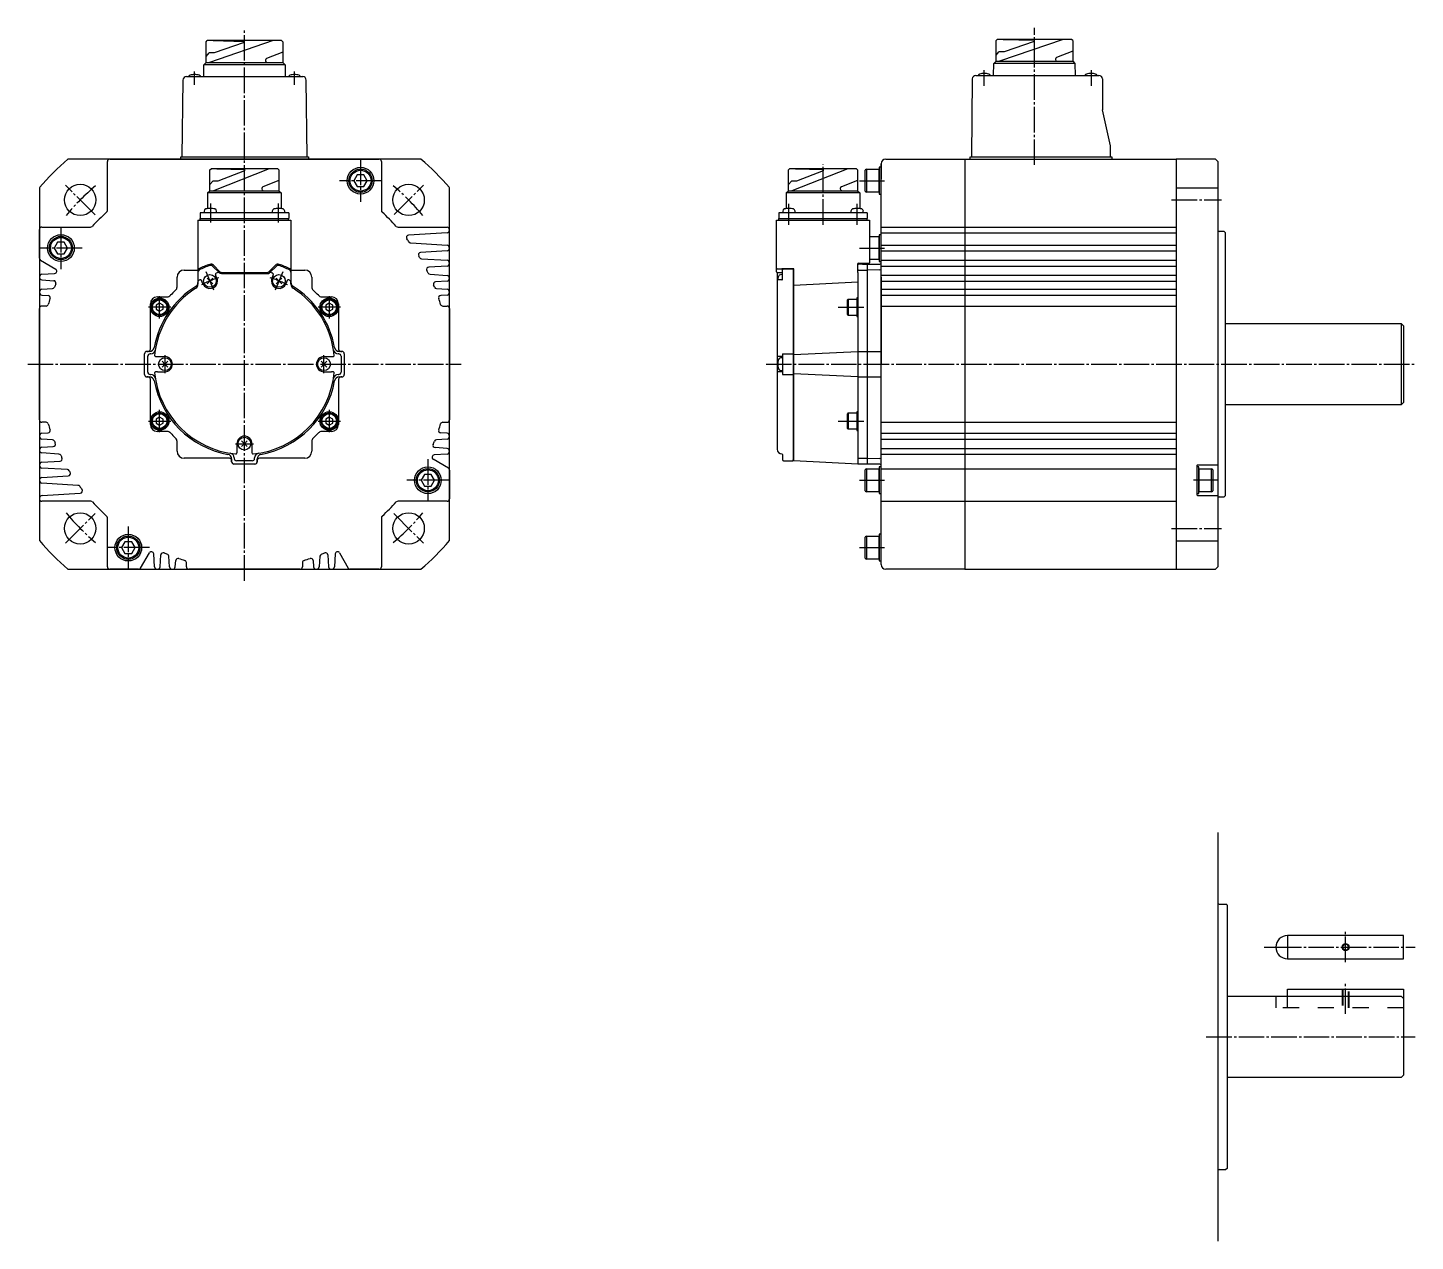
# Model space of a CAD drawing. Extents: x -435 to 485, y -233 to 290.
# Drawn here: x -435 to 162, y -233 to 290 of the extents above; entities that cross this region are included whole.
import ezdxf

# ---------------------------------------------------------------- set-up
doc = ezdxf.new("R2010")
doc.units = 0
doc.linetypes.add('DASH_CENTER', pattern=[14, 11, -1, 1, -1])
doc.linetypes.add('DASHED', pattern=[15, 7, -8])
doc.layers.get('0').update_dxf_attribs({"linetype": 'CONTINUOUS'})

msp = doc.modelspace()

# ---------------------------------------------------------------- linework, layer by layer
at = {"color": 1, "linetype": 'DASH_CENTER'}
for p, q in [((-341.83, 51.77), (-341.83, 289.42)), ((-1.7, 230.87), (-1.7, 289.92)), ((-363.27, 265.37), (-363.27, 271.11)), ((-320.27, 265.37), (-320.27, 271.11)), ((-23.3, 264.85), (-23.3, 271.61)), ((22.7, 271.61), (22.7, 264.85)), ((-291.83, 233.17), (-291.83, 214.97)), ((-92.7, 205.07), (-92.7, 231.21)), ((-406.17, 209.41), (-418.9, 222.14)), ((-282.73, 224.07), (-300.93, 224.07)), ((-277.36, 209.53), (-264.75, 222.14)), ((-77.01, 224.07), (-66.21, 224.07)), ((57.36, 215.78), (78.92, 215.78)), ((-356.51, 214.25), (-356.51, 206)), ((-327.15, 206), (-327.15, 214.25)), ((-107.38, 205.07), (-107.38, 214.16)), ((-78.02, 205.07), (-78.02, 214.16)), ((-420.83, 204.17), (-420.83, 185.97)), ((-411.73, 195.07), (-429.93, 195.07)), ((-77.01, 195.07), (-66.21, 195.07)), ((-355.05, 176.99), (-358.3, 184.84)), ((-325.35, 184.84), (-328.6, 176.99)), ((-378.33, 164.77), (-378.33, 174.37)), ((-305.33, 174.37), (-305.33, 164.77)), ((-373.53, 169.57), (-383.13, 169.57)), ((-300.53, 169.57), (-310.13, 169.57)), ((-86.2, 169.57), (-74.7, 169.57)), ((-435.13, 145.07), (-248.53, 145.07)), ((-376.08, 148.96), (-376.08, 141.18)), ((-307.58, 141.18), (-307.58, 148.96)), ((-117.22, 145.07), (161.89, 145.07)), ((-112.95, 145.07), (-109.09, 145.07)), ((-383.13, 120.57), (-373.53, 120.57)), ((-378.33, 115.77), (-378.33, 125.37)), ((-310.13, 120.57), (-300.53, 120.57)), ((-305.33, 125.37), (-305.33, 115.77)), ((-86.2, 120.57), (-74.7, 120.57)), ((-345.72, 110.82), (-337.94, 110.82)), ((-262.83, 104.17), (-262.83, 85.97)), ((-253.73, 95.07), (-271.93, 95.07)), ((-77.01, 95.07), (-66.21, 95.07)), ((77.6, 95.07), (66.8, 95.07)), ((-418.9, 67.99), (-406.17, 80.72)), ((-277.48, 80.72), (-264.75, 67.99)), ((-391.83, 75.17), (-391.83, 56.97)), ((57.36, 74.36), (78.92, 74.36)), ((-382.73, 66.07), (-400.93, 66.07)), ((-387.28, 66.07), (-391.83, 66.07)), ((-77.01, 66.07), (-66.21, 66.07)), ((132.3, -112.4), (132.3, -99.3)), ((97.3, -105.96), (102.3, -105.96)), ((102.3, -105.96), (162.3, -105.96)), ((132.3, -134.68), (132.3, -121.58)), ((72.3, -144.58), (162.3, -144.58))]:
    msp.add_line(p, q, dxfattribs=at)
at = {"color": 7, "linetype": 'CONTINUOUS'}
for p, q in [((-358.32, 283.92), (-357.82, 284.42)), ((-358.32, 274.98), (-358.32, 283.92)), ((-325.83, 284.42), (-357.82, 284.42)), ((-325.83, 284.42), (-357.81, 284.42)), ((-329.5, 284.42), (-356.8, 274.98)), ((-355.3, 284.42), (-341.89, 284.03)), ((-341.89, 283.56), (-354.89, 279.07)), ((-341.89, 284.03), (-341.89, 283.56)), ((-325.33, 283.92), (-325.83, 284.42)), ((-325.33, 283.92), (-325.33, 274.98)), ((-18.2, 284.41), (-17.7, 284.91)), ((-18.2, 275.47), (-18.2, 284.41)), ((14.29, 284.92), (-17.7, 284.92)), ((10.63, 284.91), (-16.68, 275.47)), ((-15.17, 284.91), (-1.76, 284.53)), ((-1.76, 284.05), (-14.76, 279.57)), ((-1.76, 284.53), (-1.76, 284.05)), ((14.79, 284.41), (14.29, 284.91)), ((14.79, 284.41), (14.79, 275.47)), ((-359.32, 273.98), (-358.32, 274.98)), ((-358.32, 277.57), (-357.07, 279.07)), ((-358.32, 274.98), (-332.02, 274.98)), ((-354.89, 279.07), (-357.07, 279.07)), ((-332.77, 275.97), (-332.77, 275.73)), ((-325.33, 279.4), (-332.29, 276.66)), ((-332.02, 274.98), (-325.33, 274.98)), ((-325.33, 274.98), (-324.33, 273.98)), ((-325.33, 274.98), (-324.33, 273.98)), ((-19.2, 274.47), (-18.2, 275.47)), ((-18.2, 278.07), (-16.94, 279.57)), ((-18.2, 275.47), (8.11, 275.47)), ((-14.76, 279.57), (-16.94, 279.57)), ((7.36, 276.46), (7.36, 276.22)), ((14.79, 279.89), (7.83, 277.16)), ((8.11, 275.47), (14.79, 275.47)), ((14.79, 275.47), (15.79, 274.47)), ((14.79, 275.47), (15.79, 274.47)), ((-366.79, 268.87), (-341.77, 268.87)), ((-359.36, 268.87), (-359.32, 273.98)), ((-324.33, 273.98), (-359.32, 273.98)), ((-341.77, 268.87), (-316.75, 268.87)), ((-324.33, 273.98), (-324.3, 268.87)), ((-26.92, 269.37), (-1.7, 269.37)), ((-19.23, 269.37), (-19.2, 274.47)), ((15.79, 274.47), (-19.2, 274.47)), ((-1.7, 269.37), (26.1, 269.37)), ((15.79, 274.47), (15.83, 269.37)), ((-368.29, 267.39), (-368.76, 234.37)), ((-314.77, 234.37), (-315.25, 267.39)), ((-28.42, 267.89), (-28.8, 234.37)), ((27.6, 267.87), (27.6, 254.57)), ((31.1, 239.07), (27.6, 254.57)), ((31.1, 234.37), (31.1, 239.07)), ((-265.83, 233.37), (-417.82, 233.37)), ((-399.83, 233.37), (-283.83, 233.37)), ((-369.27, 234.37), (-358.96, 234.37)), ((-369.27, 233.37), (-369.27, 234.37)), ((-358.96, 234.37), (-324.46, 234.37)), ((-324.46, 234.37), (-314.27, 234.37)), ((-314.27, 234.37), (-314.27, 233.37)), ((-65.7, 233.37), (-31.7, 233.37)), ((-31.7, 233.37), (-31.7, 56.77)), ((-31.7, 233.37), (59.3, 233.37)), ((-29.3, 233.37), (-29.3, 234.37)), ((-29.26, 234.37), (31.6, 234.37)), ((31.6, 234.37), (31.6, 233.37)), ((31.6, 234.37), (31.6, 233.37)), ((76.3, 233.37), (59.3, 233.37)), ((59.3, 233.37), (59.3, 56.77)), ((77.3, 232.37), (76.3, 233.37)), ((-400.83, 211.21), (-400.83, 232.37)), ((-356.7, 228.71), (-356.2, 229.21)), ((-356.7, 219.77), (-356.7, 228.71)), ((-327.45, 229.21), (-356.2, 229.21)), ((-331.12, 229.21), (-355.18, 219.77)), ((-353.68, 229.21), (-341.83, 228.82)), ((-341.83, 228.35), (-353.26, 223.86)), ((-341.83, 228.35), (-341.83, 228.82)), ((-341.83, 228.82), (-341.83, 228.35)), ((-327.45, 229.21), (-326.95, 228.71)), ((-326.95, 228.71), (-326.95, 219.77)), ((-282.83, 232.37), (-282.83, 211.21)), ((-107.58, 228.71), (-107.08, 229.21)), ((-107.58, 219.77), (-107.58, 228.71)), ((-92.7, 229.21), (-107.08, 229.21)), ((-82, 229.21), (-106.06, 219.77)), ((-104.55, 229.21), (-92.7, 228.82)), ((-92.7, 228.35), (-104.14, 223.86)), ((-78.33, 229.21), (-92.7, 229.21)), ((-92.7, 228.82), (-92.7, 228.35)), ((-92.7, 228.35), (-92.7, 228.82)), ((-78.33, 229.21), (-77.83, 228.71)), ((-77.83, 228.71), (-77.83, 219.77)), ((-74, 229.07), (-74.5, 228.57)), ((-74.5, 219.57), (-74.5, 228.57)), ((-74, 229.07), (-74, 219.07)), ((-74, 229.07), (-68.5, 229.07)), ((-68.5, 229.82), (-68.5, 218.32)), ((-67.7, 229.82), (-68.5, 229.82)), ((-68.5, 224.07), (-68.5, 229.07)), ((-67.7, 145.07), (-67.7, 231.37)), ((-67.7, 231.37), (-67.7, 224.74)), ((77.3, 232.37), (77.3, 145.07)), ((77.3, 232.37), (77.3, 225.17)), ((-430.13, 221.06), (-430.13, 69.07)), ((-356.7, 222.36), (-355.45, 223.86)), ((-353.26, 223.86), (-355.45, 223.86)), ((-326.95, 224.19), (-333.91, 221.45)), ((-293.27, 226.57), (-294.71, 224.07)), ((-294.71, 224.07), (-293.27, 221.57)), ((-290.38, 226.57), (-293.27, 226.57)), ((-293.27, 221.57), (-290.38, 221.57)), ((-288.94, 224.07), (-290.38, 226.57)), ((-290.38, 221.57), (-288.94, 224.07)), ((-253.53, 69.07), (-253.53, 221.06)), ((-107.58, 222.36), (-106.32, 223.86)), ((-104.14, 223.86), (-106.32, 223.86)), ((-77.83, 224.19), (-84.79, 221.45)), ((-68.5, 219.07), (-68.5, 224.07)), ((59.3, 221.06), (77.3, 221.06)), ((-357.7, 218.77), (-356.7, 219.77)), ((-341.83, 218.77), (-357.7, 218.77)), ((-357.7, 218.77), (-357.7, 212.05)), ((-356.7, 219.77), (-341.83, 219.77)), ((-341.83, 219.77), (-326.95, 219.77)), ((-325.95, 218.77), (-341.83, 218.77)), ((-334.39, 220.76), (-334.39, 220.52)), ((-326.95, 219.77), (-325.95, 218.77)), ((-325.95, 218.77), (-325.95, 212.05)), ((-108.58, 218.77), (-107.58, 219.77)), ((-92.7, 218.77), (-108.58, 218.77)), ((-108.58, 218.77), (-108.58, 212.05)), ((-107.58, 219.77), (-92.7, 219.77)), ((-92.7, 219.77), (-77.83, 219.77)), ((-76.83, 218.77), (-92.7, 218.77)), ((-85.27, 220.76), (-85.27, 220.52)), ((-77.83, 219.77), (-76.83, 218.77)), ((-76.83, 218.77), (-76.83, 212.05)), ((-74.5, 219.57), (-74, 219.07)), ((-68.5, 219.07), (-74, 219.07)), ((-68.5, 218.32), (-67.7, 218.32)), ((-360.88, 210.16), (-360.88, 207.77)), ((-322.78, 210.16), (-360.88, 210.16)), ((-359.18, 211), (-359.26, 210.16)), ((-353.76, 210.16), (-353.83, 211)), ((-329.82, 211), (-329.9, 210.16)), ((-324.4, 210.16), (-324.47, 211)), ((-322.78, 210.16), (-322.78, 207.77)), ((-111.75, 210.16), (-111.75, 207.77)), ((-73.65, 210.16), (-111.75, 210.16)), ((-110.06, 211), (-110.13, 210.16)), ((-104.63, 210.16), (-104.71, 211)), ((-80.7, 211), (-80.77, 210.16)), ((-75.27, 210.16), (-75.35, 211)), ((-73.65, 210.16), (-73.65, 207.77)), ((-429.13, 204.07), (-408.17, 204.07)), ((-361.83, 207.07), (-361.83, 180.25)), ((-361.83, 207.07), (-321.83, 207.07)), ((-361.83, 207.07), (-321.83, 207.07)), ((-361.83, 207.07), (-321.83, 207.07)), ((-360.88, 207.77), (-322.78, 207.77)), ((-360.83, 207.07), (-360.83, 207.77)), ((-322.83, 207.07), (-322.83, 207.77)), ((-321.83, 207.07), (-321.83, 180.25)), ((-275.69, 204.07), (-254.6, 204.07)), ((-112.7, 207.07), (-72.7, 207.07)), ((-112.7, 186.34), (-112.7, 207.07)), ((-111.75, 207.77), (-73.65, 207.77)), ((-111.7, 207.07), (-111.7, 207.77)), ((-73.7, 207.07), (-73.7, 207.77)), ((-72.7, 207.07), (-72.7, 188.77)), ((-67.7, 204.07), (59.3, 204.07)), ((-430.13, 190.64), (-430.13, 203.07)), ((-422.27, 197.57), (-423.71, 195.07)), ((-419.38, 197.57), (-422.27, 197.57)), ((-417.94, 195.07), (-419.38, 197.57)), ((-254.6, 201.59), (-271.15, 200.57)), ((-270.16, 197.26), (-254.6, 196.31)), ((-72.7, 200.07), (-68.5, 200.07)), ((-67.7, 200.82), (-68.5, 200.82)), ((-68.5, 200.82), (-68.5, 189.32)), ((-68.5, 195.07), (-68.5, 200.07)), ((-67.7, 201.57), (59.3, 201.57)), ((80, 202.22), (77.8, 202.22)), ((80.5, 201.72), (80, 202.22)), ((80.5, 201.72), (80.5, 197.57)), ((80.5, 197.57), (80.5, 88.42)), ((-423.71, 195.07), (-422.27, 192.57)), ((-422.27, 192.57), (-419.38, 192.57)), ((-419.38, 192.57), (-417.94, 195.07)), ((-254.6, 193.82), (-266, 193.13)), ((-68.5, 190.07), (-68.5, 195.07)), ((-67.7, 196.32), (59.3, 196.32)), ((-67.7, 193.82), (59.3, 193.82)), ((-429.63, 189.78), (-423.1, 186.01)), ((-367.83, 185.57), (-361.83, 185.57)), ((-355.59, 187.33), (-352.77, 184.51)), ((-355.2, 187.69), (-352.37, 184.86)), ((-331.28, 184.86), (-328.45, 187.69)), ((-330.89, 184.51), (-328.07, 187.33)), ((-321.83, 185.57), (-315.83, 185.57)), ((-265.59, 190.48), (-254.6, 189.81)), ((-254.6, 187.32), (-262.44, 186.84)), ((-112.7, 184.77), (-112.7, 186.34)), ((-112.5, 186.14), (-105.4, 186.14)), ((-105.6, 186.14), (-110.4, 186.14)), ((-110.2, 184.71), (-110.2, 185.64)), ((-105.6, 186.14), (-105.6, 103.87)), ((-105.2, 103.47), (-105.2, 185.94)), ((-77.9, 188.07), (-77.9, 184.77)), ((-77.7, 184.57), (-77.7, 187.77)), ((-77.41, 185.57), (-75.7, 185.6)), ((-77.4, 188.57), (-72.9, 188.57)), ((-75.7, 188.1), (-77.4, 188.07)), ((-75.7, 188.1), (-73.7, 188.07)), ((-75.7, 185.6), (-73.7, 185.57)), ((-73.7, 188.08), (-68.19, 188.17)), ((-73.7, 188.08), (-73.7, 102.06)), ((-68.19, 185.67), (-73.7, 185.58)), ((-68.5, 190.07), (-72.7, 190.07)), ((-68.5, 189.32), (-67.7, 189.32)), ((-67.7, 189.82), (59.3, 189.82)), ((-67.7, 101.46), (-67.7, 188.67)), ((-67.7, 187.32), (59.3, 187.32)), ((-429.05, 183.81), (-423.54, 184.15)), ((-429.05, 181.33), (-423.94, 181.01)), ((-370.83, 178.37), (-370.83, 182.57)), ((-361.83, 184.75), (-361.83, 179.49)), ((-359.68, 179.67), (-360.26, 181.08)), ((-356.68, 180.91), (-357.91, 182.15)), ((-356.68, 180.91), (-357.91, 179.68)), ((-356.68, 180.91), (-355.44, 182.15)), ((-356.68, 180.91), (-355.44, 179.68)), ((-353.67, 182.16), (-354.26, 183.57)), ((-351.71, 184.07), (-331.95, 184.07)), ((-351.66, 184.57), (-331.99, 184.57)), ((-329.39, 183.57), (-329.98, 182.16)), ((-328.21, 182.15), (-326.98, 180.91)), ((-328.21, 179.68), (-326.98, 180.91)), ((-325.74, 182.15), (-326.98, 180.91)), ((-325.74, 179.68), (-326.98, 180.91)), ((-323.39, 181.08), (-323.97, 179.67)), ((-321.83, 179.49), (-321.83, 180.56)), ((-312.83, 182.57), (-312.83, 178.37)), ((-261.89, 183.75), (-254.6, 183.31)), ((-254.6, 180.82), (-259.5, 180.53)), ((-112.5, 184.57), (-110.26, 184.57)), ((-112.4, 184.31), (-112.4, 181.19)), ((-112.4, 181.19), (-112.4, 179.39)), ((-112.4, 179.39), (-112.4, 148.52)), ((-112.2, 184.51), (-110.4, 184.51)), ((-110.4, 181.39), (-112.2, 181.39)), ((-110.2, 183.66), (-111.05, 183.59)), ((-110.4, 184.51), (-110.4, 184.51)), ((-110.4, 181.39), (-110.4, 181.39)), ((-110.2, 181.59), (-110.2, 184.71)), ((-105.2, 179.13), (-77.7, 180.53)), ((-77.7, 184.57), (-77.7, 102.07)), ((-67.7, 183.32), (59.3, 183.32)), ((-67.7, 182.57), (-67.7, 145.07)), ((-67.7, 180.82), (59.3, 180.82)), ((-429.05, 177.31), (-424.54, 177.58)), ((-429.05, 174.83), (-426.36, 174.66)), ((-379.33, 174.07), (-375.13, 174.07)), ((-308.52, 174.07), (-304.33, 174.07)), ((-259.12, 177.58), (-254.6, 177.31)), ((-254.6, 174.82), (-257.29, 174.66)), ((-77.7, 173.57), (-78.2, 173.57)), ((-78.2, 173.57), (-78.2, 165.57)), ((-67.7, 177.32), (59.3, 177.32)), ((-67.7, 174.82), (59.3, 174.82)), ((-430.13, 145.07), (-430.13, 169.07)), ((-427.26, 170.07), (-429.13, 170.07)), ((-382.33, 151.57), (-382.33, 171.07)), ((-378.33, 171.3), (-379.83, 170.43)), ((-379.83, 170.43), (-379.83, 168.7)), ((-379.83, 168.7), (-378.33, 167.84)), ((-376.83, 170.43), (-378.33, 171.3)), ((-378.33, 167.84), (-376.83, 168.7)), ((-376.83, 168.7), (-376.83, 170.43)), ((-305.33, 171.3), (-306.83, 170.43)), ((-306.83, 170.43), (-306.83, 168.7)), ((-306.83, 168.7), (-305.33, 167.84)), ((-303.83, 170.43), (-305.33, 171.3)), ((-305.33, 167.84), (-303.83, 168.7)), ((-303.83, 168.7), (-303.83, 170.43)), ((-301.33, 171.07), (-301.33, 151.57)), ((-256.4, 170.07), (-254.53, 170.07)), ((-253.53, 169.07), (-253.53, 145.07)), ((-81.85, 173.07), (-82.2, 172.72)), ((-82.2, 166.42), (-82.2, 172.72)), ((-81.85, 173.07), (-78.2, 173.07)), ((-81.85, 173.07), (-81.85, 166.07)), ((-67.7, 170.07), (59.3, 170.07)), ((-82.2, 166.42), (-81.85, 166.07)), ((-78.2, 166.07), (-81.85, 166.07)), ((-78.2, 165.57), (-77.7, 165.57)), ((80.5, 162.57), (92.3, 162.57)), ((92.3, 162.57), (156.3, 162.57)), ((157.3, 161.57), (156.3, 162.57)), ((156.3, 162.57), (156.3, 127.57)), ((157.3, 161.57), (157.3, 157.57)), ((157.3, 157.57), (157.3, 145.07)), ((-384.83, 140.57), (-384.83, 149.57)), ((-384.83, 140.57), (-384.83, 149.57)), ((-384.83, 140.57), (-384.83, 149.57)), ((-384.83, 140.57), (-384.83, 149.57)), ((-382.64, 150.57), (-383.83, 150.57)), ((-383.83, 150.57), (-383.33, 150.57)), ((-382.17, 149.47), (-382.43, 149.47)), ((-301.23, 149.47), (-301.48, 149.47)), ((-299.83, 150.57), (-301.01, 150.57)), ((-300.33, 150.57), (-299.83, 150.57)), ((-298.83, 149.57), (-298.83, 140.57)), ((-298.83, 149.57), (-298.83, 140.57)), ((-298.83, 149.57), (-298.83, 140.57)), ((-298.83, 149.57), (-298.83, 140.57)), ((-110.2, 149.47), (-105.6, 149.47)), ((-110.2, 149.47), (-110.2, 140.67)), ((-105.2, 149.17), (-77.7, 150.57)), ((-77.7, 150.57), (-73.7, 150.57)), ((-73.7, 150.57), (-67.7, 150.57)), ((-430.13, 121.07), (-430.13, 145.07)), ((-383.43, 141.67), (-383.43, 148.47)), ((-379.99, 148.32), (-379.28, 148.32)), ((-379.28, 148.32), (-376.08, 148.32)), ((-376.08, 145.07), (-377.31, 146.3)), ((-376.08, 145.07), (-377.31, 143.83)), ((-376.08, 145.07), (-374.84, 146.3)), ((-376.08, 145.07), (-374.84, 143.83)), ((-307.58, 145.07), (-308.81, 146.3)), ((-307.58, 145.07), (-308.81, 143.83)), ((-307.58, 148.32), (-304.38, 148.32)), ((-307.58, 145.07), (-306.34, 146.3)), ((-307.58, 145.07), (-306.34, 143.83)), ((-304.38, 148.32), (-303.66, 148.32)), ((-300.23, 148.47), (-300.23, 141.67)), ((-253.53, 145.07), (-253.53, 121.07)), ((-112.4, 148.32), (-112.4, 141.82)), ((-110.4, 148.32), (-112.2, 148.32)), ((-110.2, 147.82), (-111.05, 147.75)), ((-110.4, 148.32), (-110.44, 148.32)), ((-67.7, 58.77), (-67.7, 145.07)), ((77.3, 145.07), (77.3, 57.77)), ((157.3, 145.07), (157.3, 132.57)), ((-383.83, 139.57), (-382.64, 139.57)), ((-383.33, 139.57), (-383.83, 139.57)), ((-382.43, 140.67), (-382.17, 140.67)), ((-382.33, 119.07), (-382.33, 138.57)), ((-379.28, 141.82), (-379.99, 141.82)), ((-379.28, 141.82), (-376.08, 141.82)), ((-307.58, 141.82), (-304.38, 141.82)), ((-303.66, 141.82), (-304.38, 141.82)), ((-301.48, 140.67), (-301.23, 140.67)), ((-301.33, 138.57), (-301.33, 119.07)), ((-301.01, 139.57), (-299.83, 139.57)), ((-299.83, 139.57), (-300.33, 139.57)), ((-112.4, 141.62), (-112.4, 108.4)), ((-110.44, 141.81), (-112.2, 141.82)), ((-111.05, 142.4), (-110.2, 142.32)), ((-110.44, 141.81), (-110.4, 141.81)), ((-110.2, 140.67), (-105.6, 140.67)), ((-77.7, 139.57), (-105.2, 140.96)), ((-77.7, 139.57), (-73.7, 139.57)), ((-73.7, 139.57), (-67.7, 139.57)), ((157.3, 132.57), (157.3, 128.57)), ((92.3, 127.57), (80.5, 127.57)), ((156.3, 127.57), (92.3, 127.57)), ((156.3, 127.57), (157.3, 128.57)), ((-427.26, 120.07), (-429.13, 120.07)), ((-378.33, 122.3), (-379.83, 121.43)), ((-379.83, 121.43), (-379.83, 119.7)), ((-379.83, 119.7), (-378.33, 118.84)), ((-376.83, 121.43), (-378.33, 122.3)), ((-378.33, 118.84), (-376.83, 119.7)), ((-376.83, 119.7), (-376.83, 121.43)), ((-305.33, 122.3), (-306.83, 121.43)), ((-306.83, 121.43), (-306.83, 119.7)), ((-306.83, 119.7), (-305.33, 118.84)), ((-303.83, 121.43), (-305.33, 122.3)), ((-305.33, 118.84), (-303.83, 119.7)), ((-303.83, 119.7), (-303.83, 121.43)), ((-256.4, 120.07), (-254.53, 120.07)), ((-81.85, 124.07), (-82.2, 123.72)), ((-82.2, 117.42), (-82.2, 123.72)), ((-81.85, 124.07), (-81.85, 117.07)), ((-81.85, 124.07), (-78.2, 124.07)), ((-78.2, 124.57), (-78.2, 116.57)), ((-77.7, 124.57), (-78.2, 124.57)), ((-67.7, 120.07), (59.3, 120.07)), ((-429.05, 115.31), (-426.36, 115.47)), ((-375.13, 116.07), (-379.33, 116.07)), ((-304.33, 116.07), (-308.52, 116.07)), ((-254.6, 115.31), (-257.29, 115.47)), ((-82.2, 117.42), (-81.85, 117.07)), ((-78.2, 117.07), (-81.85, 117.07)), ((-78.2, 116.57), (-77.7, 116.57)), ((-67.7, 115.32), (59.3, 115.32)), ((-424.54, 112.55), (-429.05, 112.83)), ((-429.05, 109.31), (-424.15, 109.61)), ((-370.83, 107.57), (-370.83, 111.76)), ((-345.08, 110.82), (-345.08, 106.9)), ((-341.83, 110.82), (-343.07, 112.05)), ((-341.83, 110.82), (-343.07, 109.58)), ((-341.83, 110.82), (-340.59, 112.05)), ((-341.83, 110.82), (-340.59, 109.58)), ((-338.58, 110.82), (-338.58, 106.9)), ((-312.83, 111.76), (-312.83, 107.57)), ((-254.6, 108.81), (-259.71, 109.12)), ((-254.6, 112.83), (-259.12, 112.55)), ((-67.7, 112.82), (59.3, 112.82)), ((-67.7, 108.82), (59.3, 108.82)), ((-421.76, 106.38), (-429.05, 106.83)), ((-429.05, 102.81), (-421.21, 103.29)), ((-348.33, 104.57), (-367.83, 104.57)), ((-347.33, 104.25), (-347.33, 103.07)), ((-347.33, 103.07), (-347.33, 103.57)), ((-337.33, 102.07), (-346.33, 102.07)), ((-341.83, 102.07), (-346.33, 102.07)), ((-346.23, 104.72), (-346.23, 104.47)), ((-338.43, 103.47), (-345.23, 103.47)), ((-337.33, 102.07), (-341.83, 102.07)), ((-337.43, 104.47), (-337.43, 104.72)), ((-336.33, 103.07), (-336.33, 104.25)), ((-336.33, 103.57), (-336.33, 103.07)), ((-315.83, 104.57), (-335.33, 104.57)), ((-254.03, 100.36), (-260.56, 104.12)), ((-254.6, 106.33), (-260.12, 105.99)), ((-110.4, 106.4), (-110.44, 106.4)), ((-110.2, 106.2), (-110.2, 103.97)), ((-109.7, 103.47), (-105.6, 103.47)), ((-105.6, 103.47), (-105.6, 103.87)), ((-105.6, 103.87), (-105.2, 103.87)), ((-105.6, 103.47), (-105.6, 103.87)), ((-77.7, 102.07), (-105.2, 103.47)), ((-77.41, 104.56), (-75.7, 104.53)), ((-75.7, 102.03), (-77.41, 102.06)), ((-75.7, 104.53), (-73.7, 104.57)), ((-73.7, 102.07), (-75.7, 102.03)), ((-73.7, 104.56), (-68.19, 104.46)), ((-68.19, 101.96), (-73.7, 102.06)), ((-67.7, 106.32), (59.3, 106.32)), ((77.3, 101.57), (68.5, 101.57)), ((-418.06, 99.66), (-429.05, 100.33)), ((-429.05, 96.31), (-417.66, 97.01)), ((-264.27, 97.57), (-265.71, 95.07)), ((-261.38, 97.57), (-264.27, 97.57)), ((-259.94, 95.07), (-261.38, 97.57)), ((-253.53, 99.49), (-253.53, 87.07)), ((-74, 100.07), (-74.5, 99.57)), ((-74.5, 90.57), (-74.5, 99.57)), ((-74, 100.07), (-68.5, 100.07)), ((-74, 100.07), (-74, 90.07)), ((-67.7, 100.82), (-68.5, 100.82)), ((-68.5, 100.82), (-68.5, 89.32)), ((-68.5, 95.07), (-68.5, 100.07)), ((-67.7, 100.07), (59.3, 100.07)), ((68.3, 101.37), (68.3, 88.77)), ((69.1, 100.82), (68.3, 100.82)), ((69.1, 89.32), (69.1, 100.82)), ((69.1, 100.07), (74.6, 100.07)), ((69.1, 100.07), (69.1, 95.07)), ((75.1, 99.57), (74.6, 100.07)), ((74.6, 90.07), (74.6, 100.07)), ((75.1, 99.57), (75.1, 90.57)), ((-413.5, 92.88), (-429.05, 93.83)), ((-265.71, 95.07), (-264.27, 92.57)), ((-264.27, 92.57), (-261.38, 92.57)), ((-261.38, 92.57), (-259.94, 95.07)), ((-74.5, 90.57), (-74, 90.07)), ((-68.5, 90.07), (-74, 90.07)), ((-68.5, 90.07), (-68.5, 95.07)), ((69.1, 95.07), (69.1, 90.07)), ((74.6, 90.07), (69.1, 90.07)), ((74.6, 90.07), (75.1, 90.57)), ((-430.13, 87.31), (-430.13, 87.07)), ((-407.97, 86.07), (-429.13, 86.07)), ((-428.95, 88.55), (-412.5, 89.56)), ((-254.53, 86.07), (-275.69, 86.07)), ((-68.5, 89.32), (-67.7, 89.32)), ((-67.7, 86.07), (59.3, 86.07)), ((68.3, 89.32), (69.1, 89.32)), ((68.5, 88.57), (77.3, 88.57)), ((77.8, 87.92), (80, 87.92)), ((80, 87.92), (80.5, 88.42)), ((-400.83, 57.77), (-400.83, 78.93)), ((-282.83, 78.93), (-282.83, 57.77)), ((-68.5, 71.82), (-68.5, 60.32)), ((-67.7, 71.82), (-68.5, 71.82)), ((-393.27, 68.57), (-394.71, 66.07)), ((-394.71, 66.07), (-393.27, 63.57)), ((-390.38, 68.57), (-393.27, 68.57)), ((-388.94, 66.07), (-390.38, 68.57)), ((-390.38, 63.57), (-388.94, 66.07)), ((-74, 71.07), (-74.5, 70.57)), ((-74.5, 61.57), (-74.5, 70.57)), ((-74, 71.07), (-74, 61.07)), ((-74, 71.07), (-68.5, 71.07)), ((-68.5, 66.07), (-68.5, 71.07)), ((-68.5, 61.07), (-68.5, 66.07)), ((59.3, 69.07), (77.3, 69.07)), ((-393.27, 63.57), (-390.38, 63.57)), ((-386.54, 57.27), (-382.77, 63.8)), ((-380.57, 57.84), (-380.91, 63.36)), ((-378.09, 57.84), (-377.77, 62.95)), ((-374.07, 57.84), (-374.34, 62.36)), ((-371.59, 57.84), (-371.42, 60.53)), ((-312.23, 60.53), (-312.07, 57.84)), ((-309.31, 62.36), (-309.59, 57.84)), ((-305.88, 62.95), (-305.57, 57.84)), ((-302.75, 63.36), (-303.09, 57.84)), ((-300.88, 63.8), (-297.12, 57.27)), ((-74.5, 61.57), (-74, 61.07)), ((-68.5, 61.07), (-74, 61.07)), ((-68.5, 60.32), (-67.7, 60.32)), ((77.3, 64.96), (77.3, 57.77)), ((-417.82, 56.77), (-265.83, 56.77)), ((-387.4, 56.77), (-399.83, 56.77)), ((-366.83, 57.77), (-366.83, 59.64)), ((-317.83, 56.77), (-365.83, 56.77)), ((-316.83, 59.64), (-316.83, 57.77)), ((-283.83, 56.77), (-296.25, 56.77)), ((-31.7, 56.77), (-65.7, 56.77)), ((-31.7, 56.77), (59.3, 56.77)), ((59.3, 56.77), (76.3, 56.77)), ((76.3, 56.77), (77.3, 57.77)), ((77.3, -56.58), (77.3, -86.93)), ((77.3, -86.93), (77.3, -202.23)), ((77.8, -87.43), (80.8, -87.43)), ((81.3, -87.93), (80.8, -87.43)), ((81.3, -87.93), (81.3, -127.08)), ((107.3, -100.96), (107.3, -110.96)), ((157.3, -100.96), (107.3, -100.96)), ((157.3, -110.96), (157.3, -100.96)), ((107.3, -110.96), (157.3, -110.96)), ((107.3, -124.08), (130.8, -124.08)), ((107.3, -127.08), (107.3, -124.08)), ((130.8, -124.08), (131.05, -124.08)), ((131.05, -124.08), (133.55, -124.08)), ((133.55, -124.08), (133.8, -124.08)), ((133.8, -124.08), (157.3, -124.08)), ((157.3, -124.08), (157.3, -128.29)), ((81.3, -127.08), (102.3, -127.08)), ((81.3, -127.08), (81.3, -162.08)), ((102.3, -127.08), (107.3, -127.08)), ((107.3, -127.08), (156.3, -127.08)), ((156.3, -127.08), (157.3, -128.08)), ((157.3, -128.08), (157.3, -128.29)), ((157.3, -128.29), (157.3, -132.08)), ((157.3, -132.08), (157.3, -161.08)), ((157.3, -161.08), (156.3, -162.08)), ((156.3, -162.08), (81.3, -162.08)), ((81.3, -162.08), (81.3, -201.23)), ((77.3, -202.23), (77.3, -232.58)), ((77.8, -201.73), (80.8, -201.73)), ((81.3, -201.23), (80.8, -201.73))]:
    msp.add_line(p, q, dxfattribs=at)
at = {"color": 2, "linetype": 'DASHED'}
for p, q in [((130.8, -124.08), (130.8, -132.08)), ((133.8, -132.08), (133.8, -124.08)), ((102.3, -127.08), (102.3, -132.08)), ((157.3, -132.08), (102.3, -132.08))]:
    msp.add_line(p, q, dxfattribs=at)
at = {"color": 7, "linetype": 'DASHED'}
for p, q in [((131.05, -124.08), (131.05, -132.08)), ((133.55, -132.08), (133.55, -124.08)), ((107.3, -132.08), (107.3, -127.08))]:
    msp.add_line(p, q, dxfattribs=at)
at = {"color": 7, "linetype": 'CONTINUOUS'}
for centre, radius in [((-291.83, 224.07), 5.75), ((-291.83, 224.07), 5), ((-291.83, 224.07), 4.5), ((-412.54, 215.78), 6.75), ((-271.12, 215.78), 6.75), ((-420.83, 195.07), 5.75), ((-420.83, 195.07), 5), ((-420.83, 195.07), 4.5), ((-356.68, 180.91), 2.75), ((-326.98, 180.91), 2.75), ((-378.33, 169.57), 4), ((-305.33, 169.57), 4), ((-378.33, 169.57), 3.5), ((-378.33, 169.57), 3.15), ((-305.33, 169.57), 3.5), ((-305.33, 169.57), 3.15), ((-376.08, 145.07), 2.75), ((-307.58, 145.07), 2.75), ((-378.33, 120.57), 4), ((-378.33, 120.57), 3.5), ((-378.33, 120.57), 3.15), ((-305.33, 120.57), 4), ((-305.33, 120.57), 3.5), ((-305.33, 120.57), 3.15), ((-341.83, 110.82), 2.75), ((-262.83, 95.07), 5.75), ((-262.83, 95.07), 5), ((-262.83, 95.07), 4.5), ((-412.54, 74.36), 6.75), ((-271.12, 74.36), 6.75), ((-391.83, 66.07), 5.75), ((-391.83, 66.07), 5), ((-391.83, 66.07), 4.5), ((132.3, -105.96), 1.25)]:
    msp.add_circle(centre, radius, dxfattribs=at)
at = {"color": 2, "linetype": 'CONTINUOUS'}
msp.add_circle((132.3, -105.96), 1.5, dxfattribs=at)
at = {"color": 7, "linetype": 'CONTINUOUS'}
for centre, radius, start, end in [((-332.02, 275.97), 0.75, 111.422, 180), ((-332.02, 275.73), 0.75, 180, 270), ((8.11, 276.46), 0.75, 111.422, 180), ((8.11, 276.22), 0.75, 180, 270), ((-366.79, 267.37), 1.5, 90, 179.17684), ((-364.95, 268.51), 1, 106.25703, 158.90376), ((-363.27, 262.75), 7, 90, 106.25703), ((-363.27, 262.75), 7, 73.74297, 90), ((-361.59, 268.51), 1, 21.09624, 73.74297), ((-321.95, 268.51), 1, 106.25703, 158.90376), ((-320.27, 262.75), 7, 90, 106.25703), ((-320.27, 262.75), 7, 73.74297, 90), ((-318.59, 268.51), 1, 21.09624, 73.74297), ((-316.75, 267.37), 1.5, 0.82316, 90), ((-26.92, 267.87), 1.5, 90, 179.17684), ((-24.98, 269.01), 1, 106.25703, 158.90376), ((-23.3, 263.25), 7, 90, 106.25703), ((-23.3, 263.25), 7, 73.74297, 90), ((-21.62, 269.01), 1, 21.09624, 73.74297), ((21.02, 269.01), 1, 106.25703, 158.90376), ((22.7, 263.25), 7, 90, 106.25703), ((22.7, 263.25), 7, 73.74297, 90), ((24.38, 269.01), 1, 21.09624, 73.74297), ((26.1, 267.87), 1.5, 0, 90), ((-341.83, 145.07), 116.5, 130.71709, 139.28291), ((-399.83, 232.37), 1, 90, 180), ((-283.83, 232.37), 1, 0, 90), ((-341.83, 145.07), 116.5, 40.71709, 49.28291), ((-65.7, 231.37), 2, 90, 180), ((-333.64, 220.76), 0.75, 111.422, 180), ((-84.52, 220.76), 0.75, 111.422, 180), ((-333.64, 220.52), 0.75, 180, 270), ((-84.52, 220.52), 0.75, 180, 270), ((-342.98, 144.04), 88.3, 131.2133, 136.89199), ((-401.83, 211.21), 1, 312.2133, 0), ((-358.19, 210.92), 1, 106.25703, 175), ((-356.51, 205.16), 7, 99.83018, 106.25703), ((-356.51, 205.16), 7, 90, 99.83018), ((-356.51, 205.16), 7, 73.74297, 90), ((-354.83, 210.92), 1, 5, 73.74297), ((-328.83, 210.92), 1, 106.25703, 175), ((-327.15, 205.16), 7, 90, 106.25703), ((-327.15, 205.16), 7, 80.16982, 90), ((-327.15, 205.16), 7, 73.74297, 80.16982), ((-325.47, 210.92), 1, 5, 73.74297), ((-281.83, 211.21), 1, 180, 227.7867), ((-341.83, 145.07), 88.3, 42.2133, 47.7867), ((-109.06, 210.92), 1, 106.25703, 175), ((-107.38, 205.16), 7, 90, 106.25703), ((-107.38, 205.16), 7, 73.74297, 90), ((-105.7, 210.92), 1, 5, 73.74297), ((-79.7, 210.92), 1, 106.25703, 175), ((-78.02, 205.16), 7, 90, 106.25703), ((-78.02, 205.16), 7, 73.74297, 90), ((-76.34, 210.92), 1, 5, 73.74297), ((-429.13, 203.07), 1, 90, 180), ((-408.17, 205.07), 1, 270, 316.89199), ((-275.69, 205.07), 1, 222.2133, 270), ((-254.78, 202.83), 1.25, 278.16231, 81.83769), ((-271.09, 199.58), 1, 93.5, 217.6178), ((-341.83, 145.07), 88.3, 36.55681, 37.6178), ((-270.1, 198.26), 1, 216.55681, 266.5), ((77.8, 202.72), 0.5, 180, 270), ((-265.94, 192.13), 1, 93.5, 211.80423), ((-341.83, 145.07), 88.3, 31.31149, 31.80423), ((-254.78, 195.07), 1.25, 278.16231, 81.83769), ((-429.13, 190.64), 1, 180, 240), ((-423.6, 185.14), 1, 273.5, 60), ((-367.83, 182.57), 3, 90, 180), ((-361.53, 186.41), 0.3, 180, 295.47587), ((-360.83, 184.75), 1, 115.583, 180), ((-341.83, 145.07), 45.5, 109.15139, 115.47587), ((-341.83, 145.07), 45, 109.19526, 115.583), ((-356.26, 186.63), 1.5, 45, 109.15139), ((-356.29, 186.62), 1, 45, 109.19526), ((-327.39, 186.63), 1.5, 70.84861, 135), ((-327.36, 186.62), 1, 70.80474, 135), ((-341.83, 145.07), 45, 64.417, 70.80474), ((-341.83, 145.07), 45.5, 64.52413, 70.84861), ((-322.83, 184.75), 1, 0, 64.417), ((-322.13, 186.41), 0.3, 244.52413, 0), ((-315.83, 182.57), 3, 0, 90), ((-265.53, 191.48), 1, 211.31149, 266.5), ((-262.38, 185.85), 1, 93.5, 207.17103), ((-341.83, 145.07), 88.3, 26.38374, 27.17103), ((-254.78, 188.56), 1.25, 278.16231, 81.83769), ((-112.5, 186.34), 0.2, 179.99994, 270), ((-109.7, 185.64), 0.5, 90, 180), ((-105.4, 185.94), 0.2, 360, 90), ((-77.4, 188.07), 0.5, 90, 180), ((-77.4, 187.77), 0.3, 91, 180), ((-77.4, 185.27), 0.3, 91, 180), ((-72.9, 188.77), 0.2, 270, 360), ((-68.2, 188.67), 0.5, 271, 0), ((-68.2, 186.17), 0.5, 271, 0), ((-428.87, 182.57), 1.25, 98.16231, 261.83769), ((-424, 180.02), 1, 336.96074, 86.5), ((-341.83, 145.07), 88.3, 156.96074, 157.95666), ((-363.83, 180.25), 2, 302.0136, 0), ((-363.83, 179.49), 2, 302.58537, 0), ((-361.33, 180.56), 0.5, 118.78313, 180), ((-341.83, 145.07), 41, 117.81539, 118.78313), ((-360.72, 180.89), 0.5, 22.5, 117.81539), ((-356.68, 180.91), 3.25, 202.5, 0), ((-353.8, 183.76), 0.5, 107.18984, 202.5), ((-341.83, 145.07), 41, 105.95178, 107.18984), ((-356.68, 180.91), 3.25, 0, 22.5), ((-352.96, 184.01), 0.5, 51.27043, 105.95178), ((-351.71, 185.57), 1.5, 225, 270), ((-351.66, 185.57), 1, 225, 270), ((-331.99, 185.57), 1, 270, 315), ((-331.95, 185.57), 1.5, 270, 308.72957), ((-330.7, 184.01), 0.5, 74.04822, 128.72957), ((-341.83, 145.07), 41, 72.72643, 74.04822), ((-326.98, 180.91), 3.25, 157.5, 180), ((-326.98, 180.91), 3.25, 180, 337.5), ((-329.86, 183.76), 0.5, 337.5, 72.81016), ((-322.93, 180.89), 0.5, 62.18461, 157.5), ((-341.83, 145.07), 41, 61.21687, 62.27153), ((-322.33, 180.56), 0.5, 0, 61.21687), ((-319.83, 180.25), 2, 180, 237.9864), ((-319.83, 179.49), 2, 180, 237.41463), ((-261.83, 184.75), 1, 206.38374, 266.5), ((-259.44, 179.53), 1, 93.5, 202.69888), ((-254.78, 182.07), 1.25, 278.16231, 81.83769), ((-112.5, 184.77), 0.2, 179.99994, 270), ((-112.5, 184.77), 0.2, 179.99994, 270), ((-112.2, 184.31), 0.2, 90.01275, 180), ((-112.2, 181.19), 0.2, 90, 180), ((-105.2, 180.91), 7, 163.74297, 176.11615), ((-110.96, 182.59), 1, 95, 163.74297), ((-110.4, 184.71), 0.2, 270, 0), ((-110.4, 181.59), 0.2, 270, 0), ((-77.7, 184.77), 0.2, 180, 270), ((-428.87, 176.07), 1.25, 98.16231, 261.83769), ((-426.42, 173.66), 1, 341.3231, 86.5), ((-341.83, 145.07), 88.3, 161.3231, 163.07298), ((-424.6, 178.58), 1, 273.5, 337.95666), ((-379.33, 171.07), 3, 90, 180), ((-341.83, 145.07), 39.5, 122.0136, 169.58813), ((-341.83, 145.07), 38.85, 122.58537, 174.38845), ((-375.13, 176.07), 2, 270, 317.05322), ((-341.83, 145.07), 43.5, 132.94678, 137.05322), ((-372.83, 178.37), 2, 312.94678, 0), ((-341.83, 145.07), 38.85, 5.61155, 57.41463), ((-341.83, 145.07), 39.5, 10.41187, 57.9864), ((-310.83, 178.37), 2, 180, 227.05322), ((-341.83, 145.07), 43.5, 42.94678, 47.05322), ((-308.52, 176.07), 2, 222.94678, 270), ((-304.33, 171.07), 3, 0, 90), ((-341.83, 145.07), 88.3, 22.04233, 22.69888), ((-259.05, 178.58), 1, 202.04233, 266.5), ((-257.23, 173.66), 1, 93.5, 198.67596), ((-341.83, 145.07), 88.3, 16.92606, 18.67596), ((-254.78, 176.07), 1.25, 278.16231, 81.83769), ((-429.13, 169.07), 1, 90, 180), ((-427.26, 171.07), 1, 270, 343.07298), ((-256.4, 171.07), 1, 196.92606, 270), ((-254.53, 169.07), 1, 0, 90), ((-383.83, 149.57), 1, 90, 180), ((-383.83, 149.57), 1, 89.99904, 180), ((-383.83, 149.57), 1, 90, 180), ((-382.43, 148.47), 1, 90, 180), ((-383.33, 151.57), 1, 269.99904, 0), ((-382.64, 152.57), 2, 270, 349.58813), ((-382.17, 151.47), 2, 270, 350.98629), ((-301.48, 151.47), 2, 189.01371, 270), ((-301.01, 152.57), 2, 190.41187, 270), ((-300.33, 151.57), 1, 180, 270.00096), ((-301.23, 148.47), 1, 0, 90), ((-299.83, 149.57), 1, 0, 90), ((-299.83, 149.57), 1, 0, 90), ((-299.83, 149.57), 1, 0, 90.00096), ((-379.99, 148.82), 0.5, 174.38845, 270), ((-376.08, 145.07), 3.25, 270, 90), ((-307.58, 145.07), 3.25, 90, 270), ((-303.66, 148.82), 0.5, 270, 5.61155), ((-112.2, 148.52), 0.2, 180, 269.98061), ((-105.2, 145.07), 7, 163.74297, 180), ((-105.2, 145.07), 7, 180, 196.25703), ((-110.96, 146.75), 1, 95, 163.74297), ((-110.4, 148.12), 0.2, 0, 90), ((-383.83, 140.57), 1, 180, 270), ((-383.83, 140.57), 1, 180, 269.99904), ((-383.83, 140.57), 1, 180, 270), ((-382.43, 141.67), 1, 180, 270), ((-383.33, 138.57), 1, 0, 89.99904), ((-382.64, 137.57), 2, 10.41187, 90), ((-382.17, 138.67), 2, 9.01371, 90), ((-341.83, 145.07), 39.5, 190.41187, 259.58654), ((-379.99, 141.32), 0.5, 90, 185.61155), ((-341.83, 145.07), 38.85, 185.61155, 264.38674), ((-341.83, 145.07), 38.85, 275.60985, 354.38845), ((-341.83, 145.07), 39.5, 280.37006, 349.58813), ((-303.66, 141.32), 0.5, 354.38845, 90), ((-301.48, 138.67), 2, 90, 170.98629), ((-301.01, 137.57), 2, 90, 169.58813), ((-300.33, 138.57), 1, 90.00096, 180), ((-301.23, 141.67), 1, 270, 0), ((-299.83, 140.57), 1, 270, 0), ((-299.83, 140.57), 1, 270, 0), ((-299.83, 140.57), 1, 270.00096, 0), ((-112.2, 141.62), 0.2, 89.87691, 180), ((-110.96, 143.39), 1, 196.25703, 265), ((-110.4, 142.01), 0.2, 270, 0), ((-429.13, 121.07), 1, 180, 270), ((-427.26, 119.07), 1, 16.92606, 90), ((-256.4, 119.07), 1, 90, 163.07298), ((-254.53, 121.07), 1, 270, 0), ((-428.87, 114.07), 1.25, 98.16231, 261.83769), ((-426.43, 116.47), 1, 273.5, 18.67596), ((-341.83, 145.07), 88.3, 196.92606, 198.67596), ((-379.33, 119.07), 3, 180, 270), ((-375.13, 114.07), 2, 42.94678, 90), ((-341.83, 145.07), 43.5, 222.94678, 227.05322), ((-341.83, 110.82), 3.25, 0, 180), ((-341.83, 145.07), 43.5, 312.94678, 317.05322), ((-308.52, 114.07), 2, 90, 137.05322), ((-304.33, 119.07), 3, 270, 0), ((-257.23, 116.47), 1, 161.3231, 266.5), ((-341.83, 145.07), 88.3, 341.3231, 343.07298), ((-254.78, 114.07), 1.25, 278.16231, 81.83769), ((-428.87, 108.07), 1.25, 98.16231, 261.83769), ((-424.6, 111.55), 1, 22.04233, 86.5), ((-424.21, 110.61), 1, 273.5, 22.69888), ((-341.83, 145.07), 88.3, 202.04233, 202.69888), ((-372.83, 111.76), 2, 0, 47.05322), ((-367.83, 107.57), 3, 180, 270), ((-315.83, 107.57), 3, 270, 0), ((-310.83, 111.76), 2, 132.94678, 180), ((-259.65, 110.12), 1, 156.96074, 266.5), ((-341.83, 145.07), 88.3, 336.96074, 337.95666), ((-259.05, 111.55), 1, 93.5, 157.95666), ((-254.78, 107.57), 1.25, 278.16231, 81.83769), ((-110.4, 108.4), 2, 180, 268.8982), ((-428.87, 101.57), 1.25, 98.16231, 261.83769), ((-421.83, 105.38), 1, 26.38374, 86.5), ((-421.27, 104.29), 1, 273.5, 27.17103), ((-341.83, 145.07), 88.3, 206.38374, 207.17103), ((-349.33, 104.25), 2, 0, 79.58654), ((-348.33, 103.57), 1, 0, 90), ((-348.23, 104.72), 2, 0, 80.98468), ((-346.33, 103.07), 1, 180, 270), ((-346.33, 103.07), 1, 180, 270), ((-346.33, 103.07), 1, 180, 270), ((-345.23, 104.47), 1, 180, 270), ((-345.58, 106.9), 0.5, 264.38674, 0), ((-338.08, 106.9), 0.5, 180, 275.60985), ((-338.43, 104.47), 1, 270, 0), ((-335.43, 104.72), 2, 99.01532, 180), ((-337.33, 103.07), 1, 270, 0), ((-337.33, 103.07), 1, 270, 0), ((-337.33, 103.07), 1, 270, 0), ((-334.33, 104.25), 2, 101.2055, 180), ((-335.33, 103.57), 1, 90, 180), ((-260.06, 104.99), 1, 93.5, 240), ((-110.4, 106.2), 0.2, 0, 90), ((-109.7, 103.97), 0.5, 180, 270), ((-77.4, 104.86), 0.3, 180, 269), ((-77.4, 102.36), 0.3, 180, 269), ((-68.2, 103.96), 0.5, 360, 89), ((-68.2, 101.46), 0.5, 360, 89), ((68.5, 101.37), 0.2, 90, 180), ((-428.87, 95.07), 1.25, 98.16231, 261.83769), ((-418.12, 98.66), 1, 31.31149, 86.5), ((-417.72, 98), 1, 273.5, 31.80423), ((-341.83, 145.07), 88.3, 211.31149, 211.80423), ((-254.53, 99.49), 1, 0, 60), ((-413.56, 91.88), 1, 36.55681, 86.5), ((-341.83, 145.07), 88.3, 216.55681, 217.6178), ((-412.56, 90.56), 1, 273.5, 37.6178), ((-428.88, 87.31), 1.25, 93.5, 180), ((-429.13, 87.07), 1, 180, 270), ((-407.97, 85.07), 1, 42.2133, 90), ((-341.83, 145.07), 88.3, 222.2133, 227.7867), ((-341.83, 145.07), 88.3, 312.2133, 317.7867), ((-275.69, 85.07), 1, 90, 137.7867), ((-254.53, 87.07), 1, 270, 0), ((68.5, 88.77), 0.2, 180, 270), ((77.8, 87.42), 0.5, 90, 180), ((-401.83, 78.93), 1, 0, 47.7867), ((-281.83, 78.93), 1, 132.2133, 180), ((-341.83, 145.07), 116.5, 220.71708, 229.28292), ((-341.83, 145.07), 116.5, 310.71705, 319.28295), ((-381.9, 63.3), 1, 3.5, 150), ((-376.78, 62.89), 1, 66.96074, 176.5), ((-341.83, 145.07), 88.3, 246.96074, 247.95666), ((-375.34, 62.3), 1, 3.5, 67.95666), ((-370.42, 60.47), 1, 71.3231, 176.5), ((-341.83, 145.07), 88.3, 251.3231, 253.07298), ((-367.83, 59.64), 1, 0, 73.07298), ((-315.83, 59.64), 1, 106.92702, 180), ((-341.83, 145.07), 88.3, 286.92702, 288.6769), ((-313.23, 60.47), 1, 3.5, 108.6769), ((-308.31, 62.3), 1, 112.04334, 176.5), ((-341.83, 145.07), 88.3, 292.04334, 293.03926), ((-306.88, 62.89), 1, 3.5, 113.03926), ((-301.75, 63.3), 1, 30, 176.5), ((-399.83, 57.77), 1, 180, 270), ((-387.4, 57.77), 1, 270, 330), ((-379.33, 58.02), 1.25, 188.16231, 351.83769), ((-372.83, 58.02), 1.25, 188.16231, 351.83769), ((-365.83, 57.77), 1, 180, 270), ((-317.83, 57.77), 1, 270, 0), ((-310.83, 58.02), 1.25, 188.16231, 351.83769), ((-304.33, 58.02), 1.25, 188.16231, 351.83769), ((-296.25, 57.77), 1, 210, 270), ((-283.83, 57.77), 1, 270, 0), ((-65.7, 58.77), 2, 180, 270), ((77.8, -86.93), 0.5, 180, 270), ((107.3, -105.96), 5, 90, 180), ((107.3, -105.96), 5, 180, 270), ((77.8, -202.23), 0.5, 90, 180)]:
    msp.add_arc(centre, radius, start, end, dxfattribs=at)
at = {"color": 1, "linetype": 'DASH_CENTER'}
for centre, radius, start, end in [((-341.83, 145.07), 100, 129.84164, 140.15836), ((-341.83, 145.07), 100, 39.84163, 50.15837), ((-341.83, 145.07), 38.8, 106.58388, 118.41847), ((-341.82, 145.07), 38.8, 61.58153, 73.41612), ((-341.83, 145.07), 100, 219.8416, 230.15832), ((-341.83, 145.07), 100, 309.8416, 320.15832)]:
    msp.add_arc(centre, radius, start, end, dxfattribs=at)

doc.saveas('drawing.dxf')
